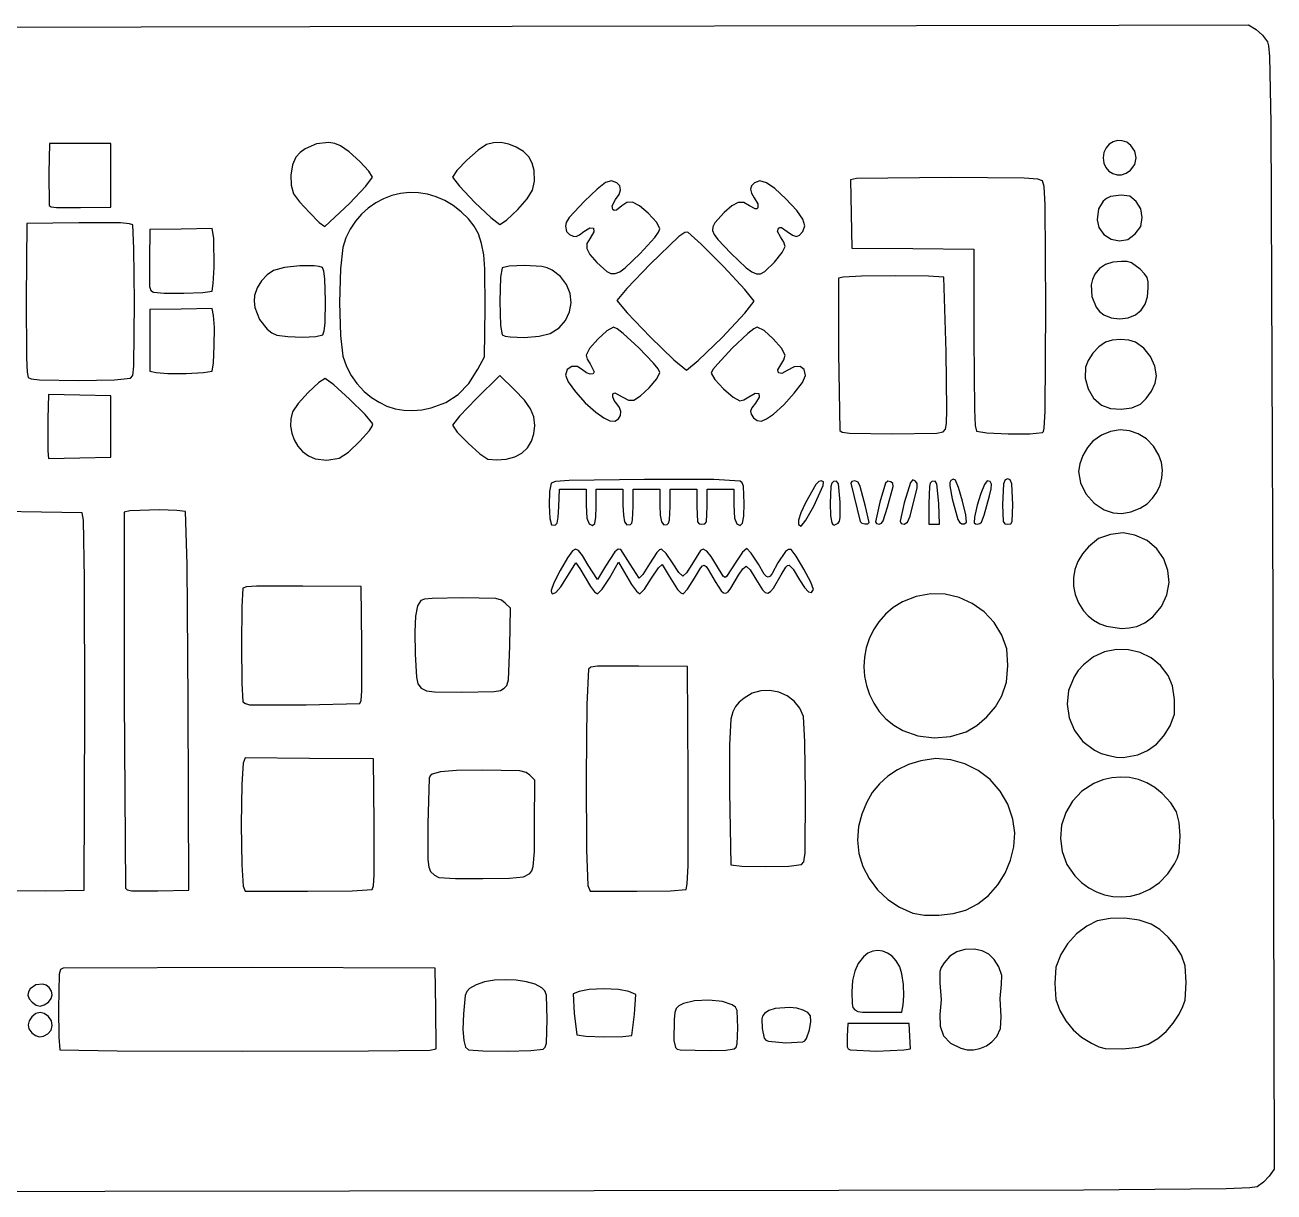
# Model space of a CAD drawing. Extents: x 4 to 194, y 6 to 101.
# Drawn here: x 92.7 to 194.3, y 6 to 101 of the extents above; entities that cross this region are included whole.
import ezdxf

# ---------------------------------------------------------------- set-up
doc = ezdxf.new("R2010")
doc.units = 0
doc.layers.get('0').update_dxf_attribs({"linetype": 'CONTINUOUS'})

msp = doc.modelspace()

# ---------------------------------------------------------------- linework, layer by layer
at = {"color": 1}
for points in [[(33.47308, 100.736608), (115.864166, 100.893583), (181.722214, 100.990823), (192.280218, 101.011255), (192.879311, 100.640997), (193.397598, 100.192924), (193.80244, 99.635586), (193.907822, 99.302956), (193.989029, 98.432543), (194.098003, 93.042609), (194.235815, 53.415903), (194.345179, 7.831361), (193.948372, 7.261148), (193.496348, 6.773539), (192.966808, 6.401914), (192.383918, 6.310818), (190.44097, 6.239495), (178.827407, 6.141211), (99.1572, 6.017465), (20.094548, 5.978592)], [(182.667831, 89.186387), (183.003559, 89.652895), (183.121466, 90.186995), (183.020552, 90.725895), (182.699821, 91.206796), (182.354491, 91.462746), (181.981678, 91.589267), (181.604048, 91.596463), (181.244262, 91.494468), (180.924981, 91.29339), (180.668865, 91.003339), (180.498578, 90.63443), (180.436779, 90.196776), (180.495651, 89.761827), (180.65855, 89.396417), (180.904887, 89.109874), (181.214087, 88.911517), (181.565564, 88.810667), (181.938735, 88.816651), (182.313018, 88.938779), (182.667831, 89.186381), (182.667831, 89.186381)], [(99.658595, 88.776702), (99.658595, 91.366283), (97.152555, 91.366283), (94.646509, 91.366283), (94.599971, 88.951454), (94.638186, 86.315623), (94.794145, 86.210484), (95.217159, 86.150037), (97.190796, 86.140865), (99.658589, 86.187124), (99.658589, 88.776702), (99.658595, 88.776696)], [(119.077829, 86.47676), (120.407096, 87.87809), (120.959978, 88.611726), (120.648083, 89.104706), (119.909674, 89.890636), (119.040652, 90.679599), (118.336928, 91.181676), (117.885579, 91.350518), (117.401494, 91.429041), (116.400246, 91.332083), (115.463457, 90.924701), (115.059944, 90.615196), (114.721393, 90.240798), (114.435911, 89.609836), (114.302291, 88.792803), (114.331043, 87.955472), (114.532674, 87.263627), (115.015429, 86.619091), (115.822435, 85.728823), (116.621559, 84.940038), (117.08067, 84.599951), (119.077829, 86.47676), (119.077829, 86.47676)], [(132.780156, 85.98829), (133.55117, 86.854184), (133.988721, 87.572621), (134.153892, 88.288999), (134.10776, 89.148719), (133.957129, 89.761406), (133.674619, 90.272725), (133.2446, 90.703337), (132.65144, 91.073903), (132.041069, 91.314701), (131.412981, 91.430903), (130.797132, 91.419981), (130.223485, 91.279378), (129.548491, 90.819421), (128.631232, 89.99781), (127.823148, 89.153816), (127.47569, 88.626721), (128.029272, 87.877912), (129.273011, 86.567337), (130.581416, 85.321529), (131.32898, 84.76703), (131.865394, 85.125777), (132.780156, 85.988298), (132.780156, 85.988298)], [(175.494444, 67.82727), (175.573827, 67.920167), (175.635696, 68.185515), (175.715432, 69.562672), (175.758714, 78.006588), (175.714891, 86.352185), (175.63947, 87.852625), (175.510031, 88.333176), (175.119975, 88.461866), (174.006086, 88.53845), (168.033662, 88.589174), (160.342565, 88.505345), (159.879148, 88.414202), (159.924896, 85.629936), (159.970641, 82.845667), (164.940964, 82.801389), (169.911281, 82.757114), (169.911281, 75.44195), (169.955345, 69.690256), (170.017239, 68.395059), (170.111766, 67.926299), (170.969423, 67.793864), (172.688952, 67.723331), (174.465558, 67.729511), (175.49445, 67.827225), (175.494444, 67.827265)], [(142.731218, 82.404706), (143.926568, 83.714883), (144.24157, 84.1478), (144.34965, 84.409711), (144.088972, 84.920375), (143.393535, 85.686134), (142.690971, 86.283898), (142.128843, 86.572958), (141.665395, 86.564746), (141.258865, 86.270704), (140.811785, 85.938709), (140.64007, 85.91616), (140.517769, 85.974241), (140.466004, 86.287367), (140.745678, 86.788161), (141.042928, 87.218096), (141.155862, 87.586371), (141.084878, 87.899519), (140.830378, 88.164071), (140.417131, 88.325073), (139.926037, 88.177855), (139.231979, 87.651284), (138.20984, 86.674234), (136.958984, 85.328034), (136.726605, 84.940323), (136.664445, 84.620889), (136.746817, 84.196557), (136.987604, 83.937613), (137.286604, 83.805047), (137.531728, 83.79294), (137.795849, 83.917341), (138.151835, 84.194325), (138.651493, 84.499111), (138.942043, 84.468636), (138.966851, 84.163224), (138.669281, 83.643198), (138.406882, 83.208446), (138.392179, 82.800085), (138.651569, 82.322466), (139.211472, 81.679939), (140.026372, 80.927721), (140.36505, 80.767455), (140.703229, 80.760428), (141.074921, 80.913635), (141.514143, 81.234082), (142.731224, 82.40472), (142.731224, 82.40472)], [(153.692193, 81.70966), (154.291596, 82.472518), (154.540903, 82.969446), (154.433272, 83.33224), (154.1745, 83.772594), (153.930725, 84.200579), (153.997349, 84.45744), (154.113384, 84.523766), (154.260504, 84.507594), (154.710713, 84.205681), (155.135133, 83.895497), (155.458108, 83.788896), (155.723956, 83.885102), (155.977002, 84.183329), (156.137855, 84.650128), (155.991935, 85.193087), (155.495243, 85.897626), (154.603771, 86.849178), (153.700564, 87.690485), (153.016008, 88.16908), (152.48724, 88.317453), (152.051395, 88.168084), (151.80556, 87.92362), (151.720927, 87.642425), (151.797395, 87.316786), (152.034857, 86.938992), (152.324107, 86.437602), (152.330513, 86.113806), (152.239951, 86.039911), (152.093438, 86.036101), (151.652232, 86.272987), (151.172093, 86.551535), (150.713693, 86.565787), (150.207121, 86.297326), (149.582467, 85.727734), (148.834714, 84.898924), (148.665993, 84.581785), (148.642597, 84.277834), (148.770952, 83.948329), (149.057475, 83.55453), (150.130698, 82.419082), (151.3745, 81.225818), (151.824435, 80.899815), (152.20432, 80.745352), (152.547596, 80.755766), (152.887702, 80.924394), (153.692182, 81.709646), (153.692187, 81.709652)], [(125.728021, 69.821608), (126.909431, 70.257308), (127.921014, 70.917327), (128.786251, 71.821228), (129.52862, 72.988581), (130.057442, 73.991004), (130.118205, 77.937537), (130.096191, 81.143296), (130.003148, 82.299157), (129.837332, 83.230225), (129.58518, 83.991415), (129.23313, 84.637645), (128.767622, 85.223826), (128.175085, 85.804874), (127.530585, 86.316001), (126.851807, 86.722663), (126.147279, 87.027441), (125.425524, 87.232907), (124.695076, 87.341636), (123.964456, 87.356199), (123.242193, 87.279186), (122.536816, 87.113163), (121.856849, 86.860709), (121.210817, 86.524399), (120.607254, 86.106806), (120.05468, 85.61051), (119.561626, 85.038084), (119.136619, 84.392106), (118.788182, 83.675149), (118.524846, 82.889789), (118.339855, 81.140533), (118.278125, 78.41524), (118.339686, 75.718455), (118.524564, 74.054727), (118.833704, 73.190401), (119.207172, 72.459034), (119.678023, 71.806448), (120.279312, 71.178462), (120.869562, 70.685323), (121.487113, 70.284286), (122.131285, 69.97552), (122.801413, 69.759191), (123.496823, 69.635468), (124.216842, 69.604517), (124.9608, 69.666504), (125.728024, 69.821599), (125.728032, 69.821599)], [(183.043058, 83.998482), (183.507373, 84.602647), (183.611096, 85.332403), (183.51442, 86.050633), (183.136031, 86.629981), (182.608241, 87.06492), (181.896175, 87.161668), (181.043045, 87.034801), (180.706258, 86.87681), (180.429839, 86.656307), (180.059645, 86.029351), (179.93556, 85.157098), (180.089665, 84.512293), (180.499649, 83.960427), (181.087033, 83.575231), (181.773324, 83.430445), (182.449277, 83.539837), (183.043058, 83.998482), (183.043058, 83.998482)], [(101.256642, 72.242747), (101.438046, 72.467887), (101.534275, 73.237126), (101.577241, 78.466088), (101.536053, 82.801389), (101.440264, 84.728255), (101.173852, 84.828357), (100.442589, 84.886212), (97.057249, 84.895328), (92.808641, 84.850658), (92.764818, 78.688705), (92.775063, 73.901398), (92.826156, 72.745735), (92.910583, 72.298294), (93.178485, 72.186091), (93.8543, 72.116057), (97.016854, 72.069829), (99.955753, 72.11689), (101.256673, 72.242781), (101.25665, 72.242753)], [(107.888325, 79.325018), (107.986843, 79.954703), (108.053829, 81.256959), (108.023845, 83.660439), (107.906715, 84.441534), (105.36978, 84.395448), (102.832847, 84.349417), (102.786591, 81.88142), (102.796017, 79.715461), (102.90399, 79.391193), (103.120723, 79.259477), (103.997807, 79.185662), (105.583286, 79.178832), (107.129379, 79.228712), (107.888314, 79.325018), (107.888319, 79.325012)], [(149.406203, 75.570192), (151.26268, 77.537069), (152.034846, 78.523532), (151.272812, 79.475357), (149.552222, 81.312765), (147.721342, 83.156509), (146.628436, 84.127353), (146.369921, 84.118209), (145.885021, 83.780217), (143.580239, 81.566731), (141.646703, 79.565158), (140.842009, 78.587354), (141.682754, 77.560928), (143.558206, 75.623064), (145.495644, 73.746791), (146.522349, 72.905139), (147.474753, 73.687999), (149.406203, 75.570184), (149.406203, 75.570184)], [(116.916809, 75.778737), (117.019264, 76.09422), (117.089057, 76.730659), (117.134221, 78.535351), (117.059396, 80.330666), (116.979205, 80.955387), (116.871684, 81.254461), (116.621915, 81.352536), (116.197221, 81.408122), (115.030785, 81.40403), (113.787845, 81.266588), (112.883859, 81.020202), (112.372816, 80.671062), (111.921267, 80.17773), (111.569657, 79.59443), (111.358445, 78.975392), (111.320644, 78.507823), (111.383247, 78.014522), (111.75959, 77.039754), (112.387337, 76.22915), (112.764191, 75.941052), (113.166344, 75.760766), (114.057387, 75.632157), (115.253368, 75.593594), (116.343452, 75.643101), (116.916792, 75.778715), (116.916809, 75.778737)], [(135.42455, 75.895069), (136.146203, 76.352269), (136.669508, 76.949669), (136.993203, 77.643809), (137.116035, 78.391229), (137.036741, 79.148468), (136.754068, 79.872063), (136.266755, 80.518558), (135.573546, 81.04449), (135.173903, 81.236723), (134.738389, 81.351449), (133.314696, 81.422945), (132.081726, 81.372848), (131.518699, 81.225206), (131.36662, 80.464021), (131.318214, 78.501973), (131.36662, 76.539922), (131.518699, 75.778737), (131.749314, 75.672509), (132.155979, 75.603839), (133.292575, 75.573065), (134.518698, 75.674211), (135.42455, 75.895069), (135.42455, 75.895069)], [(183.059933, 77.409257), (183.525413, 77.787728), (183.853686, 78.275191), (184.048154, 78.878745), (184.112221, 79.605499), (184.093933, 80.095676), (184.007161, 80.439677), (183.804093, 80.74457), (183.43692, 81.117422), (182.734604, 81.652273), (182.390028, 81.73957), (181.92499, 81.759833), (181.216073, 81.694888), (180.621468, 81.498956), (180.13779, 81.17039), (179.761655, 80.70754), (179.571212, 80.293923), (179.469575, 79.841287), (179.515447, 78.897917), (179.864723, 78.035355), (180.142339, 77.683729), (180.482846, 77.411526), (181.08392, 77.169757), (181.772158, 77.08874), (182.460013, 77.168549), (183.059944, 77.409268), (183.059944, 77.409262)], [(167.590043, 68.093143), (167.676471, 68.570302), (167.716622, 69.685187), (167.66486, 74.397833), (167.464313, 80.462726), (166.22109, 80.550158), (163.534803, 80.585448), (160.76234, 80.56493), (159.26059, 80.48492), (158.884678, 80.384178), (158.884678, 74.319287), (158.986095, 67.990127), (159.177399, 67.85131), (159.784236, 67.771306), (163.240488, 67.725862), (166.882484, 67.773256), (167.405961, 67.882479), (167.590043, 68.093149), (167.590043, 68.093155)], [(107.890812, 72.811357), (107.997748, 73.487228), (108.06597, 74.872262), (108.078529, 76.363172), (108.018483, 77.356676), (107.911707, 77.92585), (105.372269, 77.879763), (102.832836, 77.833676), (102.832836, 75.329273), (102.832836, 72.82487), (103.334049, 72.706957), (104.285739, 72.638245), (105.784164, 72.642393), (107.196723, 72.704917), (107.890812, 72.811326), (107.890812, 72.811354)], [(140.974825, 68.928758), (141.134673, 69.199841), (141.162161, 69.525497), (141.062574, 69.857687), (140.841159, 70.148367), (140.6261, 70.42621), (140.518068, 70.727154), (140.531502, 70.968429), (140.680851, 71.067249), (141.335689, 70.711627), (141.797452, 70.469107), (142.219978, 70.457226), (142.775211, 70.805872), (143.482553, 71.475853), (144.091019, 72.20104), (144.349616, 72.715306), (144.206442, 73.004343), (143.825027, 73.484164), (142.636095, 74.733516), (141.360073, 75.898067), (140.869793, 76.271884), (140.574211, 76.412515), (140.042758, 76.117334), (139.29326, 75.434201), (138.62539, 74.669265), (138.338824, 74.12868), (138.437498, 73.790744), (138.669253, 73.406233), (138.999676, 72.77972), (138.9063, 72.609814), (138.670071, 72.581261), (138.369852, 72.683265), (138.084506, 72.905024), (137.635623, 73.197279), (137.172668, 73.204391), (136.810636, 72.959484), (136.664521, 72.495714), (136.892015, 71.941458), (137.476523, 71.134847), (138.271416, 70.255138), (139.13006, 69.481584), (139.777438, 69.022114), (140.280883, 68.782759), (140.670107, 68.754621), (140.974811, 68.928784), (140.974811, 68.928784)], [(153.586684, 69.312092), (154.440127, 70.078405), (155.293172, 71.016449), (155.949192, 71.890158), (156.21156, 72.463465), (156.088375, 72.953374), (155.757109, 73.195261), (155.275183, 73.173586), (154.700023, 72.872783), (154.273108, 72.629801), (154.017011, 72.6938), (153.950613, 72.940208), (154.18523, 73.333341), (154.436396, 73.755029), (154.540864, 74.133994), (154.25217, 74.685228), (153.582663, 75.447138), (152.82719, 76.122354), (152.280614, 76.413509), (151.996715, 76.2699), (151.513886, 75.887658), (150.243375, 74.698806), (149.05292, 73.430005), (148.670162, 72.947831), (148.526358, 72.664314), (148.833007, 72.147703), (149.537216, 71.387077), (150.315384, 70.69874), (150.84391, 70.399003), (151.187985, 70.497157), (151.579201, 70.733146), (152.099226, 71.030718), (152.404639, 71.005911), (152.435116, 70.715357), (152.130327, 70.215697), (151.841546, 69.836461), (151.725163, 69.554764), (151.773076, 69.308065), (151.977182, 69.033835), (152.275601, 68.798645), (152.607867, 68.760497), (153.027165, 68.928583), (153.586684, 69.312101), (153.586684, 69.312101)], [(183.470806, 70.142277), (183.949034, 70.588453), (184.368837, 71.192358), (184.667044, 71.843563), (184.780484, 72.43165), (184.650421, 73.233638), (184.291641, 74.008817), (183.751239, 74.68135), (183.076319, 75.1754), (182.529863, 75.346571), (181.852753, 75.402338), (181.173404, 75.343034), (180.620246, 75.168993), (180.090272, 74.795763), (179.597506, 74.277736), (179.212606, 73.702886), (179.006223, 73.159196), (178.977038, 72.254174), (179.205644, 71.386615), (179.660445, 70.631529), (180.309849, 70.063932), (181.037698, 69.789612), (181.899833, 69.713522), (182.757216, 69.832219), (183.470806, 70.142252), (183.470806, 70.142277)], [(118.234109, 65.729893), (118.987564, 66.237075), (119.932077, 67.114529), (120.71596, 68.002942), (120.937767, 68.338976), (120.987534, 68.543008), (120.344194, 69.297366), (119.078129, 70.547396), (117.794286, 71.71866), (117.097609, 72.236736), (116.571648, 71.890615), (115.728227, 71.086604), (114.908374, 70.176217), (114.453127, 69.510971), (114.305322, 68.933491), (114.281672, 68.34891), (114.373868, 67.774678), (114.573605, 67.228237), (114.872586, 66.727027), (115.262501, 66.288496), (115.735048, 65.930088), (116.281922, 65.669244), (117.237664, 65.573187), (118.234112, 65.729893), (118.234112, 65.729893)], [(133.101909, 66.14986), (133.559769, 66.590959), (133.890395, 67.116138), (134.090897, 67.719247), (134.158374, 68.394131), (134.083579, 69.102613), (133.821127, 69.758238), (133.313923, 70.461837), (132.504871, 71.314244), (131.316424, 72.480124), (129.396009, 70.565153), (128.039709, 69.144839), (127.475586, 68.41915), (127.857788, 67.857149), (128.733112, 66.949621), (129.694648, 66.088398), (130.335476, 65.665304), (131.066638, 65.595051), (131.834378, 65.663419), (132.544274, 65.853871), (133.101909, 66.14986), (133.101909, 66.14986)], [(99.658491, 68.310596), (99.658491, 70.816641), (97.120568, 70.862728), (94.582648, 70.908815), (94.531013, 68.94145), (94.531577, 66.343278), (94.583667, 65.712466), (97.121141, 65.758553), (99.658559, 65.80464), (99.658559, 68.310686), (99.658491, 68.310596)], [(183.460871, 61.675283), (184.006469, 62.030632), (184.460903, 62.470328), (184.818631, 62.97847), (185.074118, 63.539149), (185.221825, 64.136461), (185.256214, 64.7545), (185.171745, 65.377358), (184.96288, 65.989132), (184.522444, 66.723908), (183.957554, 67.301662), (183.297637, 67.716176), (182.572122, 67.961227), (181.810433, 68.030594), (181.041998, 67.918053), (180.296246, 67.617387), (179.6026, 67.122369), (179.155303, 66.603072), (178.782053, 65.955677), (178.526616, 65.272795), (178.432763, 64.647035), (178.595044, 63.71457), (179.036801, 62.822909), (179.698042, 62.06197), (180.518761, 61.521684), (181.241459, 61.282308), (181.961662, 61.22754), (182.695942, 61.358243), (183.460871, 61.675283), (183.460871, 61.675283)], [(136.127941, 61.766664), (136.176235, 63.215039), (137.255687, 63.215039), (138.335133, 63.215039), (138.335133, 61.898941), (138.391027, 60.83883), (138.57842, 60.380933), (138.858204, 60.246053), (139.040915, 60.416222), (139.140395, 60.924716), (139.17048, 61.804809), (139.17048, 63.215039), (140.256432, 63.215039), (141.342389, 63.215039), (141.342389, 61.911895), (141.375685, 61.086773), (141.481603, 60.56263), (141.669191, 60.315708), (141.947487, 60.322256), (142.055313, 60.436875), (142.126476, 60.703104), (142.177736, 61.81283), (142.177736, 63.215042), (143.263687, 63.215042), (144.349639, 63.215042), (144.349639, 61.911898), (144.382935, 61.086776), (144.488856, 60.562633), (144.676446, 60.315711), (144.954743, 60.322259), (145.062566, 60.436878), (145.133728, 60.703106), (145.184986, 61.812832), (145.184986, 63.215045), (146.270937, 63.215045), (147.356894, 63.215045), (147.356894, 61.794957), (147.411019, 60.55864), (147.535256, 60.399401), (147.774566, 60.374848), (148.013961, 60.399401), (148.13819, 60.55864), (148.192244, 61.794957), (148.192244, 63.215045), (149.278196, 63.215045), (150.364144, 63.215045), (150.364144, 61.898947), (150.420041, 60.838836), (150.607434, 60.380939), (150.894022, 60.244569), (151.075979, 60.442686), (151.171678, 61.027081), (151.199505, 62.049541), (151.145268, 63.454711), (151.047938, 63.732782), (150.877546, 63.876808), (148.744564, 63.99307), (143.098153, 64.000605), (136.975333, 63.916517), (135.843797, 63.835502), (135.486865, 63.708875), (135.357136, 63.031426), (135.327104, 61.90762), (135.389425, 60.837015), (135.536745, 60.319171), (135.812465, 60.273104), (135.983706, 60.451979), (136.079277, 60.926324), (136.127992, 61.766667), (136.127952, 61.766667)], [(156.869767, 61.83672), (157.650555, 63.505308), (157.671016, 63.805522), (157.485046, 63.883322), (157.276179, 63.831052), (157.049986, 63.596135), (156.208275, 62.109744), (155.811245, 61.280973), (155.621216, 60.686244), (155.638601, 60.327776), (155.863792, 60.207792), (156.226913, 60.686289), (156.869764, 61.83672), (156.869764, 61.83672)], [(159.024988, 62.148369), (158.884495, 63.654852), (158.728819, 63.859291), (158.474218, 63.825667), (158.34599, 63.705756), (158.26714, 63.419151), (158.216408, 62.064721), (158.245327, 61.037929), (158.346983, 60.461211), (158.432073, 60.323831), (158.543732, 60.277617), (158.857918, 60.430203), (158.959993, 60.593528), (159.01951, 60.910145), (159.024985, 62.148369), (159.024985, 62.148369)], [(161.390725, 60.503519), (161.076433, 61.798312), (160.655584, 63.423884), (160.493729, 63.770123), (160.218046, 63.883322), (159.984315, 63.830151), (159.887101, 63.702319), (160.640152, 60.583695), (160.789857, 60.446581), (161.044263, 60.379031), (161.284256, 60.393763), (161.390725, 60.503513), (161.390725, 60.503513)], [(162.886903, 61.753182), (163.3344, 63.4247), (163.310411, 63.666657), (163.141566, 63.822274), (162.916322, 63.850327), (162.723152, 63.709572), (162.254483, 62.158885), (161.891931, 60.547975), (161.984706, 60.425713), (162.207758, 60.374859), (162.38017, 60.433818), (162.532968, 60.646944), (162.886897, 61.753188), (162.886897, 61.753188)], [(164.715206, 61.001373), (165.283277, 63.326907), (165.287398, 63.682913), (165.160923, 63.860245), (164.951582, 63.961015), (164.755835, 63.75206), (164.24306, 62.0932), (163.921801, 60.609888), (163.99594, 60.409296), (164.22449, 60.374859), (164.514755, 60.51726), (164.71522, 61.001373), (164.715198, 61.001373)], [(167.044968, 62.031986), (166.905451, 63.64034), (166.749825, 63.857908), (166.493537, 63.825667), (166.365227, 63.70531), (166.286388, 63.416865), (166.235732, 62.050799), (166.235732, 60.374859), (166.669059, 60.374859), (167.102389, 60.374859), (167.044968, 62.031986)], [(169.317384, 60.527152), (169.258456, 61.109944), (168.99571, 62.222043), (168.667427, 63.341388), (168.41188, 63.945908), (168.233454, 64.026564), (168.040052, 63.916692), (167.957612, 63.758885), (167.946634, 63.488248), (168.153139, 62.421416), (168.600117, 60.750754), (168.744346, 60.516349), (168.943711, 60.391051), (169.1506, 60.389639), (169.317399, 60.527079), (169.317399, 60.52709)], [(170.749219, 61.084846), (171.179673, 62.677719), (171.315221, 63.252575), (171.332776, 63.624039), (171.22747, 63.823725), (170.994445, 63.88326), (170.763505, 63.593011), (170.464217, 62.863509), (170.171016, 61.906629), (169.958345, 60.934241), (169.944516, 60.472562), (170.037714, 60.393977), (170.217114, 60.374786), (170.394768, 60.408255), (170.531767, 60.523207), (170.749219, 61.084835), (170.749219, 61.084835)], [(173.085601, 61.948282), (173.002888, 63.634032), (172.875078, 63.959897), (172.667929, 64.050316), (172.460778, 63.959897), (172.332968, 63.634032), (172.250252, 61.948282), (172.303095, 60.573905), (172.427174, 60.400285), (172.667929, 60.374772), (172.908671, 60.400257), (173.032747, 60.573871), (173.085601, 61.948257), (173.085601, 61.948257)], [(97.523383, 45.308031), (97.511897, 55.909517), (97.43249, 60.678437), (97.304743, 61.293865), (94.012479, 61.339159), (90.720213, 61.384453), (90.720213, 46.127458), (90.763097, 34.035455), (90.825821, 31.491029), (90.924172, 30.666509), (91.18798, 30.573928), (91.797385, 30.518604), (94.307334, 30.507795), (97.486533, 30.553033), (97.523391, 45.308014), (97.523386, 45.308037)], [(105.944809, 45.923465), (105.856948, 57.089276), (105.727312, 61.392618), (105.013583, 61.474843), (103.603889, 61.516815), (101.203832, 61.448839), (100.744391, 61.350871), (100.744391, 46.174473), (100.84743, 30.729557), (100.987582, 30.590805), (101.373337, 30.515884), (103.478777, 30.50705), (106.007085, 30.553081), (105.944809, 45.92349), (105.944809, 45.923456)], [(183.16336, 52.033578), (183.814683, 52.339538), (184.484264, 52.826231), (185.197197, 53.66797), (185.630493, 54.612917), (185.79592, 55.607793), (185.705259, 56.599302), (185.370281, 57.53416), (184.80276, 58.359079), (184.014471, 59.020769), (183.017188, 59.465943), (182.052206, 59.657374), (181.044032, 59.526739), (180.067675, 59.204484), (179.237922, 58.523919), (178.744095, 57.943907), (178.375519, 57.32301), (178.132969, 56.671348), (178.017224, 55.999035), (178.029049, 55.316193), (178.169237, 54.632935), (178.438556, 53.959384), (178.837782, 53.305656), (179.204775, 52.889646), (179.647842, 52.53929), (180.153762, 52.25847), (180.70931, 52.051082), (181.916406, 51.872142), (182.541508, 51.908368), (183.163351, 52.033578), (183.163351, 52.033578)], [(136.743784, 55.991099), (137.512363, 57.200689), (137.84497, 56.741243), (138.696438, 55.283898), (139.035344, 54.851658), (139.262612, 54.694643), (139.643632, 55.071054), (140.2359, 55.976051), (140.978594, 57.257458), (141.285773, 56.741164), (142.048278, 55.459756), (142.435924, 54.919397), (142.728527, 54.694643), (143.099533, 55.065441), (143.675679, 55.956925), (144.223207, 56.808889), (144.525424, 57.084648), (145.107674, 56.114738), (145.784435, 55.039059), (146.042467, 54.779959), (146.255026, 54.696692), (146.600926, 55.072183), (147.175669, 55.972083), (147.648021, 56.771985), (147.810387, 56.964785), (147.955641, 57.014287), (148.107849, 56.916587), (148.291087, 56.667786), (148.846932, 55.701276), (149.331008, 54.934315), (149.523252, 54.761172), (149.707772, 54.734897), (149.903668, 54.860483), (150.130042, 55.142917), (150.750634, 56.19827), (151.106279, 56.72924), (151.376956, 56.950084), (151.695943, 56.639262), (152.167751, 55.891963), (152.7115, 55.006905), (152.929048, 54.799647), (153.135734, 54.753591), (153.35057, 54.872), (153.592575, 55.158137), (154.234162, 56.246651), (154.593462, 56.858721), (154.731652, 56.997935), (154.865507, 57.019271), (155.190122, 56.688411), (155.707136, 55.826219), (156.118306, 55.198294), (156.456674, 54.850145), (156.704168, 54.794234), (156.84272, 55.043027), (156.624449, 55.637861), (156.070633, 56.698466), (155.449326, 57.744334), (155.028587, 58.294952), (154.816361, 58.311152), (154.562175, 58.131125), (153.956393, 57.21116), (153.489129, 56.341695), (153.321523, 56.120704), (153.172106, 56.040358), (153.021518, 56.099283), (152.85039, 56.296091), (152.36904, 57.097833), (151.790217, 57.996409), (151.420827, 58.370153), (151.08108, 58.071497), (150.573511, 57.353453), (149.772548, 56.088045), (149.658567, 56.016448), (149.504914, 56.123441), (148.955706, 57.012261), (148.522222, 57.737552), (148.171622, 58.169056), (147.884738, 58.324425), (147.642394, 58.221315), (146.943603, 57.088116), (146.504251, 56.400654), (146.204819, 56.114718), (145.879377, 56.433533), (145.377487, 57.200046), (144.855808, 57.981674), (144.482792, 58.336828), (144.321157, 58.283429), (144.106127, 58.068), (143.502058, 57.134102), (142.961445, 56.27099), (142.663703, 55.957035), (141.936563, 57.111273), (141.163887, 58.293657), (140.94935, 58.313666), (140.686398, 58.111178), (139.919558, 56.934147), (139.264839, 55.864104), (138.518669, 57.025297), (138.036814, 57.804554), (137.714442, 58.211773), (137.473876, 58.317773), (137.237436, 58.193366), (136.820413, 57.617224), (136.237503, 56.600922), (135.718928, 55.571951), (135.494909, 54.957793), (135.5222, 54.774399), (135.59963, 54.691339), (135.878245, 54.804154), (136.277409, 55.252111), (136.743781, 55.991071), (136.743781, 55.991071)], [(119.918294, 45.756877), (120.018985, 46.012102), (120.076798, 46.793646), (120.08535, 50.555414), (120.040962, 55.279374), (115.290973, 55.323762), (111.504659, 55.314759), (110.69515, 55.256949), (110.406744, 55.156703), (110.310493, 53.635229), (110.275181, 50.526523), (110.302782, 47.418365), (110.395261, 45.89853), (110.604641, 45.745718), (110.935683, 45.647928), (115.547222, 45.637486), (119.918282, 45.756866), (119.918285, 45.756897)], [(131.67557, 46.994334), (131.900659, 47.234381), (132.024171, 47.685999), (132.12206, 50.416555), (132.174149, 53.519732), (131.753765, 53.940117), (131.461739, 54.182393), (130.9984, 54.307279), (128.266932, 54.360501), (125.79847, 54.311439), (125.191574, 54.241682), (124.891125, 54.134288), (124.622458, 53.712758), (124.459579, 52.882825), (124.396328, 51.58657), (124.426548, 49.766081), (124.521366, 47.905819), (124.652766, 47.35342), (124.909772, 46.996397), (125.344592, 46.79241), (126.009434, 46.699121), (128.238024, 46.675302), (130.853124, 46.726858), (131.37449, 46.823034), (131.675592, 46.99434), (131.67557, 46.99434)], [(169.280453, 43.46337), (170.145648, 43.965384), (170.958118, 44.660077), (171.657755, 45.486957), (172.184444, 46.385536), (172.576685, 47.495795), (172.66552, 48.847191), (172.580997, 50.201471), (172.182553, 51.318399), (171.555303, 52.365531), (170.743603, 53.23514), (169.784748, 53.914753), (168.716043, 54.391889), (167.574781, 54.654068), (166.398265, 54.688818), (165.223791, 54.483657), (164.088662, 54.026107), (163.352723, 53.564081), (162.715544, 53.022818), (162.177072, 52.413785), (161.73726, 51.748461), (161.396053, 51.038313), (161.153402, 50.294819), (161.009248, 49.529446), (160.963548, 48.753671), (161.016244, 47.978965), (161.16729, 47.216801), (161.416627, 46.478652), (161.764212, 45.775989), (162.209985, 45.120288), (162.753901, 44.523016), (163.395903, 43.995653), (164.13594, 43.549665), (165.336353, 43.124751), (166.668876, 42.967475), (168.021059, 43.079717), (169.280453, 43.46337), (169.280453, 43.46337)], [(183.256496, 41.589093), (184.052879, 41.929509), (184.769218, 42.446159), (185.385865, 43.121466), (185.883166, 43.937859), (186.239031, 44.900657), (186.248486, 46.07716), (186.091844, 47.202067), (185.733854, 48.051581), (185.111669, 48.866526), (184.338112, 49.4898), (183.454466, 49.916234), (182.502003, 50.140672), (181.522, 50.157944), (180.555736, 49.962894), (179.644492, 49.550356), (178.829538, 48.915167), (178.405909, 48.433936), (178.065461, 47.920971), (177.625945, 46.829164), (177.494669, 45.698367), (177.655313, 44.587207), (178.091558, 43.554308), (178.787078, 42.658295), (179.725557, 41.957794), (180.280807, 41.699179), (180.890675, 41.511428), (181.524904, 41.389152), (182.067979, 41.359282), (183.256482, 41.58909), (183.256482, 41.58909)], [(146.481197, 30.608168), (146.581979, 31.083193), (146.639623, 32.558072), (146.648259, 39.752667), (146.605002, 48.763741), (142.644584, 48.808526), (139.274464, 48.800737), (138.725784, 48.717676), (138.543217, 48.557919), (138.413536, 45.691145), (138.3541, 39.782549), (138.374787, 33.854426), (138.485509, 30.929063), (138.660918, 30.469625), (142.465886, 30.472447), (145.214923, 30.513369), (146.48116, 30.608518), (146.481183, 30.608235)], [(155.888272, 32.647249), (156.069298, 32.864949), (156.165288, 33.587241), (156.206766, 38.452382), (156.155655, 42.64886), (156.035412, 44.704073), (155.742112, 45.388255), (155.285465, 45.953849), (154.702883, 46.389216), (154.031772, 46.682713), (153.309549, 46.822704), (152.573626, 46.797558), (151.861413, 46.595616), (151.21032, 46.205249), (150.803263, 45.862499), (150.496863, 45.518721), (150.277441, 45.087387), (150.131312, 44.481961), (150.004224, 42.402711), (150.0062, 38.588712), (150.129277, 32.615973), (151.027979, 32.505257), (152.910794, 32.476956), (154.842611, 32.525992), (155.888317, 32.647282), (155.888317, 32.64726)], [(120.920472, 30.608732), (121.020833, 30.919117), (121.078618, 31.806881), (121.087536, 35.994167), (121.043317, 41.245501), (115.819158, 41.289664), (110.595008, 41.333826), (110.431166, 40.902889), (110.31037, 39.180905), (110.269896, 35.900385), (110.309918, 32.619913), (110.430602, 30.898078), (110.593532, 30.469532), (115.651527, 30.472354), (119.28579, 30.513451), (120.920776, 30.609011), (120.920494, 30.608732)], [(169.242944, 28.933024), (170.231967, 29.443089), (171.109046, 30.136013), (171.857513, 30.979699), (172.460707, 31.942051), (172.901955, 32.990976), (173.164597, 34.094377), (173.231961, 35.220161), (173.087384, 36.336232), (172.67145, 37.552587), (172.040139, 38.633975), (171.226828, 39.55917), (170.264879, 40.306949), (169.187671, 40.856086), (168.02857, 41.185363), (166.820944, 41.273549), (165.598169, 41.099426), (164.59523, 40.77929), (163.698531, 40.359753), (162.907662, 39.840385), (162.222212, 39.220746), (161.641771, 38.500405), (161.165928, 37.678927), (160.794269, 36.755874), (160.526387, 35.730814), (160.426212, 34.63886), (160.548891, 33.549922), (160.876249, 32.492918), (161.390105, 31.496764), (162.072279, 30.590382), (162.904592, 29.802686), (163.868863, 29.162597), (164.946915, 28.699033), (165.887074, 28.533809), (167.049361, 28.524975), (168.234432, 28.661667), (169.242944, 28.933026), (169.242944, 28.933026)], [(133.256717, 31.645473), (133.758841, 31.917196), (133.916804, 32.140832), (134.025279, 32.483379), (134.13151, 33.706375), (134.153015, 35.94854), (134.158124, 39.506448), (133.748046, 39.916525), (133.456434, 40.15303), (132.957392, 40.274835), (129.913307, 40.326606), (127.783754, 40.30177), (126.490606, 40.20604), (125.821807, 40.00763), (125.65527, 39.859988), (125.565301, 39.674751), (125.444772, 35.963278), (125.459278, 33.045566), (125.538357, 32.432387), (125.683222, 32.091068), (125.992797, 31.767542), (126.343517, 31.590372), (127.706033, 31.509568), (129.941537, 31.496868), (132.106286, 31.544716), (133.256536, 31.645585), (133.256737, 31.645495)], [(183.404765, 30.254896), (184.244088, 30.629405), (185.029095, 31.189523), (185.712702, 31.894689), (186.247841, 32.704351), (186.480479, 33.198341), (186.616889, 33.661028), (186.697376, 34.980397), (186.632679, 36.076632), (186.403433, 36.934215), (185.956909, 37.677803), (185.240378, 38.432048), (184.633659, 38.915777), (183.98358, 39.293176), (183.299327, 39.562892), (182.59008, 39.723576), (181.86502, 39.773873), (181.133328, 39.712439), (180.40419, 39.537916), (179.686784, 39.24896), (178.712409, 38.620228), (177.943201, 37.814179), (177.388166, 36.874717), (177.056312, 35.845758), (176.956642, 34.771205), (177.098171, 33.694976), (177.489901, 32.660973), (178.140838, 31.71311), (178.675536, 31.182939), (179.25867, 30.748503), (179.883637, 30.411639), (180.543833, 30.174172), (181.232647, 30.037935), (181.943478, 30.004757), (182.66972, 30.076467), (183.404765, 30.254896), (183.404765, 30.254896)], [(184.11216, 18.011975), (184.884627, 18.485484), (185.562971, 19.055895), (186.143482, 19.719577), (186.622467, 20.472904), (186.932457, 21.090762), (187.102462, 21.599149), (187.187245, 23.034723), (187.112797, 24.389175), (186.806245, 25.265007), (186.322919, 26.031898), (185.71663, 26.743662), (185.036629, 27.349844), (184.33216, 27.799983), (183.371253, 28.124598), (182.203017, 28.281528), (181.003902, 28.260643), (179.950353, 28.051782), (179.095403, 27.636576), (178.263982, 26.996643), (177.532747, 26.20234), (176.978352, 25.324022), (176.594158, 24.288439), (176.514599, 22.951199), (176.594265, 21.660352), (176.899965, 20.756552), (177.393067, 19.91523), (177.985637, 19.194455), (178.680183, 18.591636), (179.479217, 18.104196), (180.091695, 17.814114), (180.587763, 17.664587), (182.023791, 17.643646), (183.301375, 17.767511), (184.11216, 18.011989), (184.11216, 18.011989)], [(164.162055, 21.216814), (164.214681, 21.954396), (164.171936, 22.871779), (164.05441, 23.739638), (163.882686, 24.328639), (163.588645, 24.800658), (163.250294, 25.172178), (162.878808, 25.44021), (162.485359, 25.60176), (162.081115, 25.653836), (161.677247, 25.593446), (161.28493, 25.417596), (160.915329, 25.1233), (160.495997, 24.594678), (160.206302, 23.964264), (160.036748, 23.203283), (159.977846, 22.282962), (159.996613, 21.297614), (160.067536, 20.999861), (160.215886, 20.803787), (160.468969, 20.688195), (160.854089, 20.631875), (162.129663, 20.61226), (164.048642, 20.61226), (164.162047, 21.216811)], [(170.942237, 17.876912), (171.371627, 18.195507), (171.777321, 18.646633), (172.084822, 19.285861), (172.122321, 20.236315), (172.062493, 21.739938), (172.168817, 22.897952), (172.193004, 23.601222), (171.934093, 24.318047), (171.563194, 24.918864), (171.1203, 25.346834), (170.581487, 25.619026), (169.922822, 25.752509), (169.173085, 25.739244), (168.513306, 25.548615), (167.948525, 25.1829), (167.48379, 24.644389), (167.250663, 24.257087), (167.129694, 23.922631), (167.137879, 23.002313), (167.239439, 21.626578), (167.144906, 20.430698), (167.156816, 19.477701), (167.443311, 18.706938), (168.008385, 18.112028), (168.856019, 17.686581), (169.367152, 17.565877), (169.882879, 17.557157), (170.40674, 17.660721), (170.942279, 17.876906), (170.942257, 17.876906)], [(125.620345, 17.542983), (126.145897, 17.648094), (126.100659, 20.926145), (126.055419, 24.204193), (111.102685, 24.249091), (95.774044, 24.204136), (95.557631, 24.099381), (95.445933, 23.715409), (95.398136, 20.887441), (95.430848, 18.575773), (95.50952, 17.549235), (100.174651, 17.468666), (110.352959, 17.440012), (120.637246, 17.464396), (125.620323, 17.542941), (125.620345, 17.542983)], [(94.562807, 21.447638), (94.794994, 21.749254), (94.88187, 22.046883), (94.823625, 22.344413), (94.620448, 22.645739), (94.387626, 22.826547), (94.117412, 22.916585), (93.54918, 22.856102), (93.084499, 22.527807), (92.943721, 22.283075), (92.892108, 21.995208), (92.996203, 21.71882), (93.253231, 21.431134), (93.580301, 21.205059), (93.89453, 21.113501), (94.22867, 21.211652), (94.562807, 21.447638), (94.562807, 21.447638)], [(134.837582, 17.610824), (135.012441, 17.766978), (135.109709, 18.109767), (135.160735, 20.021205), (135.10481, 22.007841), (134.978442, 22.361406), (134.736281, 22.592515), (134.19175, 22.894247), (133.477121, 23.107274), (132.650349, 23.232042), (131.769381, 23.268987), (130.892169, 23.218563), (130.076668, 23.081211), (129.380829, 22.857377), (128.862605, 22.547503), (128.624307, 22.299932), (128.483992, 21.973675), (128.348853, 20.490792), (128.318853, 19.206793), (128.376305, 18.314514), (128.526766, 17.775678), (128.775793, 17.552014), (129.933909, 17.47065), (131.915885, 17.459022), (133.843262, 17.508597), (134.837582, 17.610852), (134.837582, 17.610824)], [(142.071514, 18.737907), (142.269214, 20.463269), (142.386288, 22.058169), (141.822541, 22.295882), (140.984934, 22.465845), (139.781642, 22.527039), (138.585127, 22.477636), (137.767857, 22.315807), (137.28417, 22.10576), (137.378184, 20.530001), (137.579352, 18.780855), (138.316734, 18.660329), (139.825985, 18.608082), (141.33496, 18.631478), (142.071514, 18.737926), (142.071514, 18.737895)], [(150.40584, 17.629789), (150.555698, 17.76785), (150.644626, 18.044681), (150.698214, 19.361225), (150.636645, 20.764), (150.50192, 21.036053), (150.246557, 21.234882), (149.457306, 21.497758), (148.322885, 21.607788), (147.153466, 21.556996), (146.259225, 21.33741), (145.885699, 21.143258), (145.680221, 20.935201), (145.5792, 20.600678), (145.519055, 20.027123), (145.493345, 18.324561), (145.617503, 17.733791), (145.759768, 17.617578), (145.994549, 17.561322), (148.437922, 17.491492), (149.726675, 17.538434), (150.405832, 17.629789), (150.40584, 17.629789)], [(94.525655, 18.867528), (94.789386, 19.162578), (94.884348, 19.528349), (94.80926, 19.916365), (94.562855, 20.278151), (94.231218, 20.520693), (93.893791, 20.596168), (93.558387, 20.504764), (93.232812, 20.246669), (92.990273, 19.907735), (92.908358, 19.580636), (92.987042, 19.260289), (93.226293, 18.941612), (93.528383, 18.711474), (93.839102, 18.622791), (94.16826, 18.675002), (94.525672, 18.867551), (94.525655, 18.867528)], [(155.979083, 18.205317), (156.155613, 18.294527), (156.297283, 18.470978), (156.5277, 19.177095), (156.636624, 19.874082), (156.622823, 20.317979), (156.401846, 20.592406), (156.00827, 20.800138), (155.492797, 20.938661), (154.906119, 21.005455), (153.721932, 20.913767), (153.225819, 20.750247), (152.861284, 20.50492), (152.711271, 20.31171), (152.63552, 20.081482), (152.67158, 19.283061), (152.840278, 18.512674), (152.983356, 18.347926), (153.204266, 18.25553), (154.609941, 18.12862), (155.979072, 18.205311), (155.979072, 18.205317)], [(164.217353, 17.543793), (164.74685, 17.649692), (164.69765, 18.671511), (164.648507, 19.693336), (162.142461, 19.693336), (159.636415, 19.693336), (159.587046, 18.662867), (159.600931, 17.805159), (159.684949, 17.63249), (159.837645, 17.554529), (161.980285, 17.459389), (164.217339, 17.543833), (164.21735, 17.543793)]]:
    msp.add_lwpolyline(points, dxfattribs=at)

doc.saveas('drawing.dxf')
